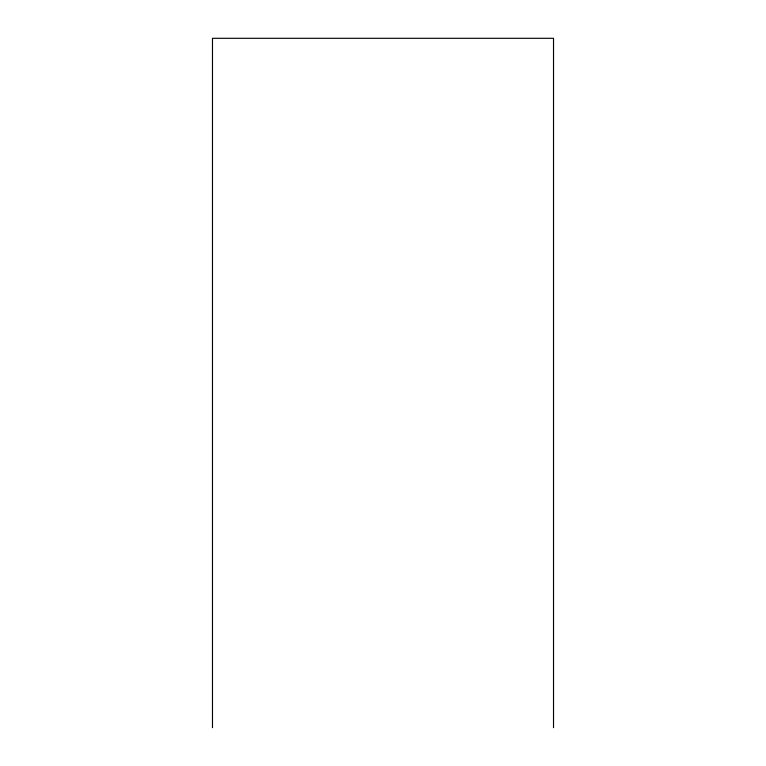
<?xml version="1.0" encoding="UTF-8"?>
<svg xmlns="http://www.w3.org/2000/svg" width="766" height="766" viewBox="0 0 766 766"><rect width="100%" height="100%" fill="white"/><g stroke="black" fill="none" stroke-linecap="round" stroke-linejoin="round"><path stroke-width="1.15" d="M553.521 727.7L553.521 38.3L212.479 38.3L212.479 727.7"/></g></svg>
